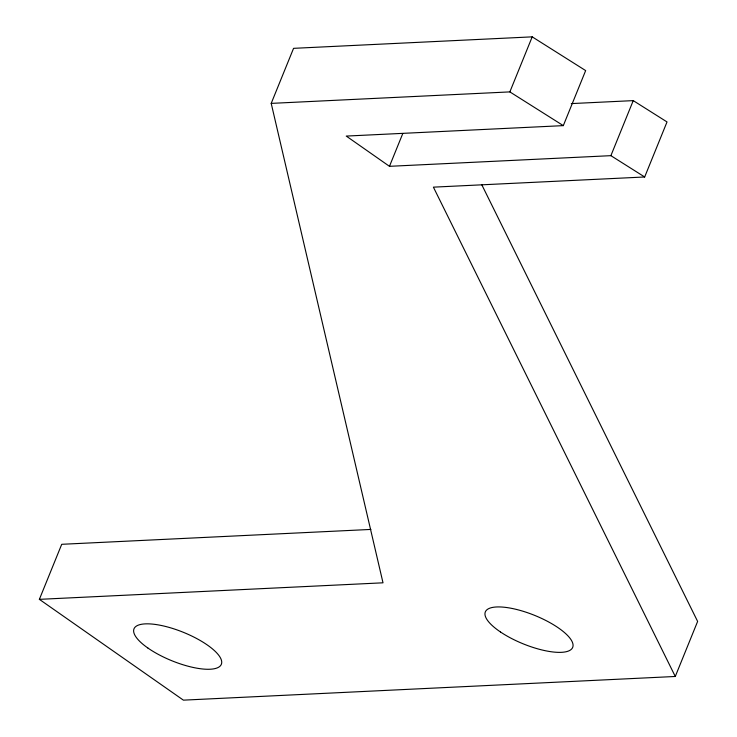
<?xml version="1.0" encoding="UTF-8"?>
<svg xmlns="http://www.w3.org/2000/svg" width="737" height="737" viewBox="0 0 737 737"><rect width="100%" height="100%" fill="white"/><g stroke="black" fill="none" stroke-linecap="round" stroke-linejoin="round"><path stroke-width="1.11" d="M481.786 184.757L697.626 621.429L675.276 676.474L183.402 700.15L39.374 599.347L61.724 544.302L370.886 529.424M39.374 599.347L383.01 582.81L271.207 103.383L293.566 48.338L532.206 36.85L585.657 70.586L563.308 125.631L346.261 136.078L389.468 166.322L610.89 155.664L644.672 176.981L667.022 121.937L633.24 100.619L571.286 103.595M389.468 166.322L402.798 133.498M271.207 103.383L509.857 91.895L532.206 36.85M610.89 155.664L633.24 100.619M644.672 176.981L433.402 187.152L675.276 676.474M509.857 91.895L563.308 125.631M147.851 647.998A47.131 15.339 22.1 0 0 220.658 665.483A47.131 15.339 22.1 0 0 164.526 626.201A47.131 15.339 22.1 0 0 147.851 647.998M500.497 631.987A47.131 15.339 22.1 0 0 572.345 648.063A47.131 15.339 22.1 0 0 514.214 608.909A47.131 15.339 22.1 0 0 500.497 631.987"/></g></svg>
